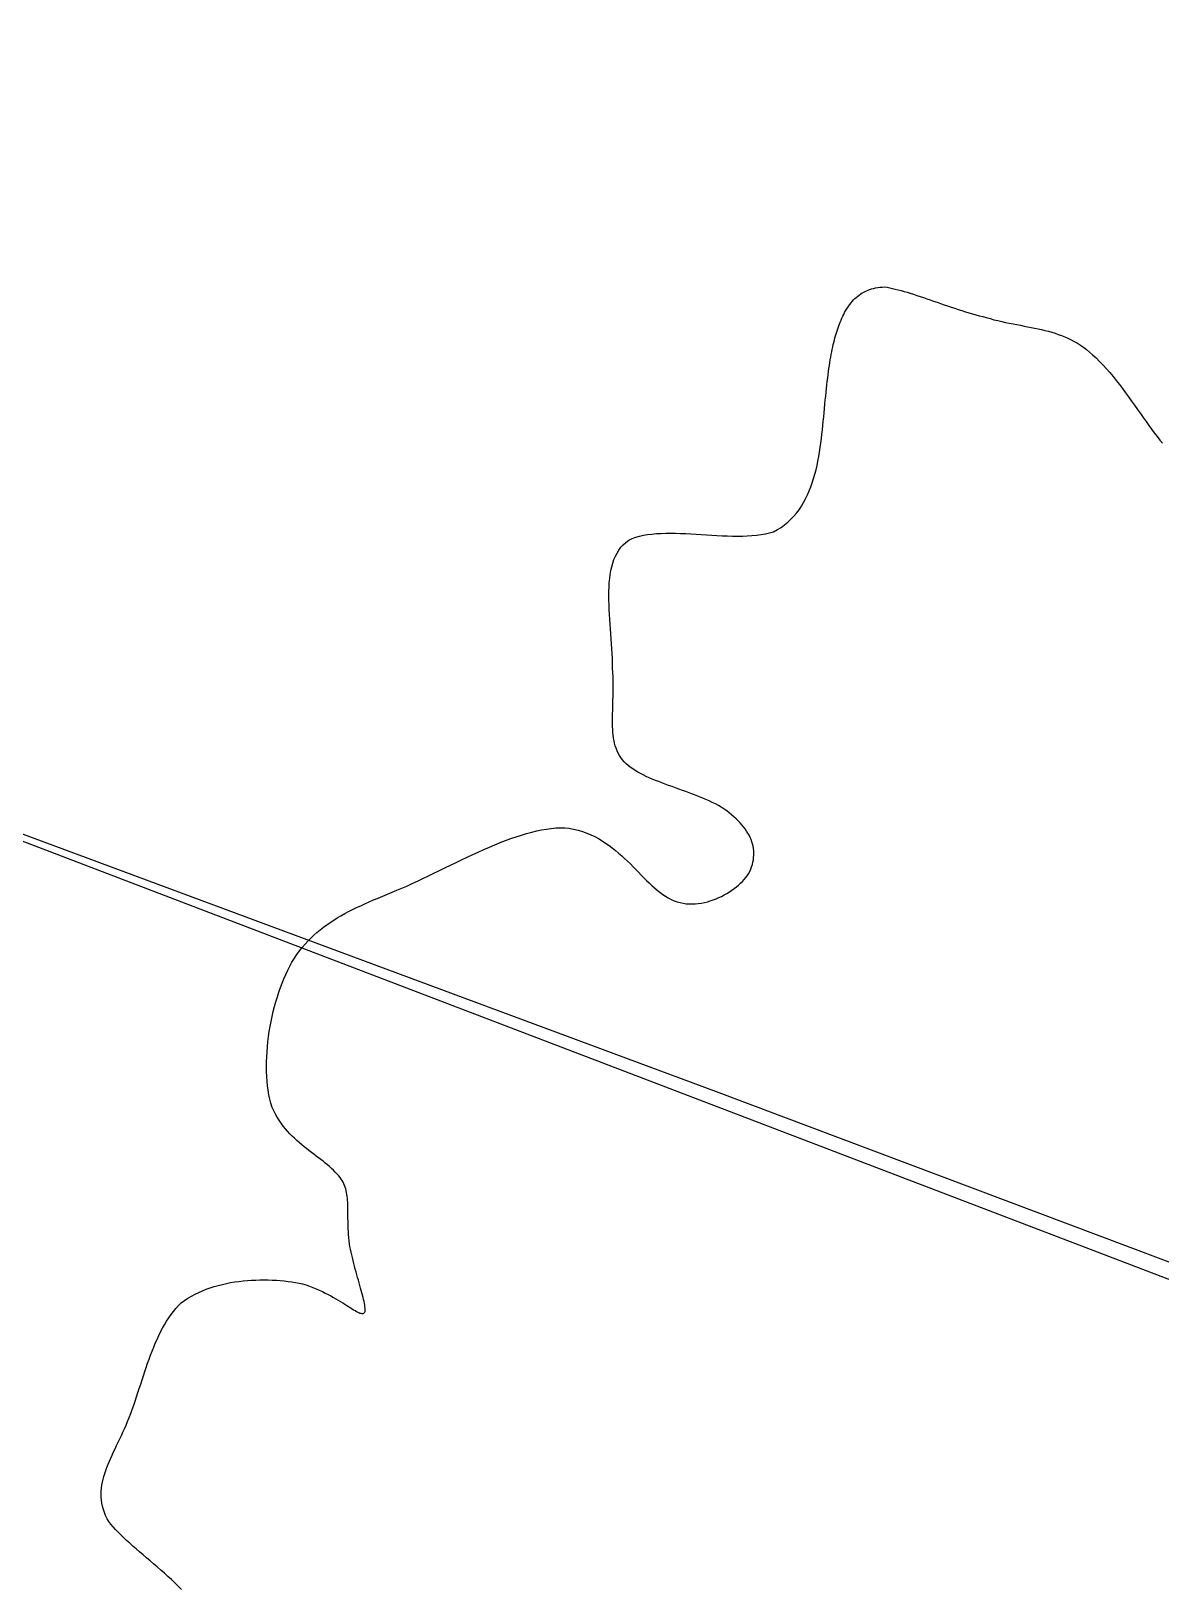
# Model space of a CAD drawing. Header units: metres. Extents: x 507606 to 508087, y 6966978 to 6967359.
# Drawn here: x 507939.292 to 507940.869, y 6967156.312 to 6967158.485 of the extents above; entities that cross this region are included whole.
import ezdxf

# ---------------------------------------------------------------- set-up
doc = ezdxf.new("R2010")
doc.units = ezdxf.units.M
doc.linetypes.add('ISO-DASHED2', pattern=[6, 4, -2])
for name, color, linetype in [('CON_EX. MIN', 253, 'ISO-DASHED2'), ('mga2020bdy', 252, 'Continuous'), ('mga2020VEG_TREE', 252, 'Continuous')]:
    doc.layers.add(name, color=color, linetype=linetype)

# ---------------------------------------------------------------- blocks, each defined once
blk = doc.blocks.new('BAC V TREE')
for p, q in [((-8.425, 13.9797), (-8.4105, 13.9888)), ((-8.4105, 13.9888), (-8.3955, 13.9972)), ((-8.3955, 13.9972), (-8.3799, 14.005)), ((-8.3799, 14.005), (-8.3637, 14.0121)), ((-8.3637, 14.0121), (-8.3468, 14.0186)), ((-8.3468, 14.0186), (-8.3293, 14.0243)), ((-8.3293, 14.0243), (-8.3111, 14.0293)), ((-8.3111, 14.0293), (-8.2922, 14.0336)), ((-8.2922, 14.0336), (-8.2725, 14.0372)), ((-8.2725, 14.0372), (-8.2522, 14.04)), ((-8.2522, 14.04), (-8.231, 14.042)), ((-8.231, 14.042), (-8.2091, 14.0432)), ((-8.2091, 14.0432), (-8.1867, 14.0395)), ((-8.1867, 14.0395), (-8.1634, 14.0351)), ((-8.1634, 14.0351), (-8.1393, 14.0299)), ((-8.1393, 14.0299), (-8.1144, 14.024)), ((-8.1144, 14.024), (-8.0888, 14.0174)), ((-8.0888, 14.0174), (-8.0625, 14.0103)), ((-8.0625, 14.0103), (-8.0355, 14.0026)), ((-8.0355, 14.0026), (-8.008, 13.9944)), ((-8.008, 13.9944), (-7.9798, 13.9857)), ((-7.9798, 13.9857), (-7.9511, 13.9766)), ((-8.5603, 13.8278), (-8.5512, 13.8431)), ((-8.5512, 13.8431), (-8.5418, 13.858)), ((-8.5418, 13.858), (-8.5321, 13.8725)), ((-8.5321, 13.8725), (-8.5219, 13.8865)), ((-8.5219, 13.8865), (-8.5114, 13.9)), ((-8.5114, 13.9), (-8.5005, 13.913)), ((-8.5005, 13.913), (-8.4891, 13.9255)), ((-8.4891, 13.9255), (-8.4773, 13.9375)), ((-8.4773, 13.9375), (-8.465, 13.9489)), ((-8.465, 13.9489), (-8.4522, 13.9598)), ((-8.4522, 13.9598), (-8.4388, 13.9701)), ((-8.4388, 13.9701), (-8.425, 13.9797)), ((-7.9511, 13.9766), (-7.922, 13.9671)), ((-7.922, 13.9671), (-7.8924, 13.9573)), ((-7.8924, 13.9573), (-7.8623, 13.9472)), ((-7.8623, 13.9472), (-7.832, 13.9369)), ((-7.832, 13.9369), (-7.8012, 13.9264)), ((-7.8012, 13.9264), (-7.7703, 13.9157)), ((-7.7703, 13.9157), (-7.739, 13.9049)), ((-7.739, 13.9049), (-7.7076, 13.8941)), ((-7.7076, 13.8941), (-7.676, 13.8832)), ((-7.676, 13.8832), (-7.6442, 13.8724)), ((-7.6442, 13.8724), (-7.6124, 13.8616)), ((-7.6124, 13.8616), (-7.5806, 13.851)), ((-7.5806, 13.851), (-7.5488, 13.8405)), ((-8.6225, 13.6926), (-8.6162, 13.7095)), ((-8.6162, 13.7095), (-8.6089, 13.7274)), ((-8.6089, 13.7274), (-8.6014, 13.745)), ((-8.6014, 13.745), (-8.5937, 13.7623)), ((-8.5937, 13.7623), (-8.5857, 13.7793)), ((-8.5857, 13.7793), (-8.5775, 13.7958)), ((-8.5775, 13.7958), (-8.5691, 13.812)), ((-8.5691, 13.812), (-8.5603, 13.8278)), ((-7.5488, 13.8405), (-7.517, 13.8303)), ((-7.517, 13.8303), (-7.4853, 13.8203)), ((-7.4853, 13.8203), (-7.4537, 13.8106)), ((-7.4537, 13.8106), (-7.4223, 13.8013)), ((-7.4223, 13.8013), (-7.391, 13.7923)), ((-7.391, 13.7923), (-7.3601, 13.7838)), ((-7.3601, 13.7838), (-7.3294, 13.7758)), ((-7.3294, 13.7758), (-7.2991, 13.7683)), ((-7.2991, 13.7683), (-7.2634, 13.7582)), ((-7.2634, 13.7582), (-7.2281, 13.7488)), ((-7.2281, 13.7488), (-7.1931, 13.7401)), ((-7.1931, 13.7401), (-7.1585, 13.7321)), ((-7.1585, 13.7321), (-7.1243, 13.7245)), ((-7.1243, 13.7245), (-7.0905, 13.7174)), ((-7.0905, 13.7174), (-7.057, 13.7107)), ((-7.057, 13.7107), (-7.0238, 13.7042)), ((-7.0238, 13.7042), (-6.991, 13.698)), ((-8.6667, 13.545), (-8.6617, 13.565)), ((-8.6617, 13.565), (-8.6566, 13.5844)), ((-8.6566, 13.5844), (-8.6513, 13.6034)), ((-8.6513, 13.6034), (-8.6459, 13.622)), ((-8.6459, 13.622), (-8.6403, 13.6402)), ((-8.6403, 13.6402), (-8.6345, 13.658)), ((-8.6345, 13.658), (-8.6286, 13.6754)), ((-8.6286, 13.6754), (-8.6225, 13.6926)), ((-6.991, 13.698), (-6.9585, 13.6918)), ((-6.9585, 13.6918), (-6.9263, 13.6856)), ((-6.9263, 13.6856), (-6.8944, 13.6794)), ((-6.8944, 13.6794), (-6.8629, 13.673)), ((-6.8629, 13.673), (-6.8317, 13.6663)), ((-6.8317, 13.6663), (-6.8008, 13.6594)), ((-6.8008, 13.6594), (-6.7701, 13.652)), ((-6.7701, 13.652), (-6.7398, 13.6442)), ((-6.7398, 13.6442), (-6.7098, 13.6357)), ((-6.7098, 13.6357), (-6.68, 13.6266)), ((-6.68, 13.6266), (-6.6506, 13.6167)), ((-6.6506, 13.6167), (-6.6214, 13.606)), ((-6.6214, 13.606), (-6.5924, 13.5944)), ((-6.5924, 13.5944), (-6.5638, 13.5818)), ((-6.5638, 13.5818), (-6.5354, 13.568)), ((-6.5354, 13.568), (-6.5072, 13.5531)), ((-8.6939, 13.4128), (-8.6896, 13.4365)), ((-8.6896, 13.4365), (-8.6852, 13.4595)), ((-8.6852, 13.4595), (-8.6808, 13.4818)), ((-8.6808, 13.4818), (-8.6762, 13.5034)), ((-8.6762, 13.5034), (-8.6715, 13.5245)), ((-8.6715, 13.5245), (-8.6667, 13.545)), ((-6.5072, 13.5531), (-6.4793, 13.537)), ((-6.4793, 13.537), (-6.4516, 13.5194)), ((-6.4516, 13.5194), (-6.4242, 13.5005)), ((-6.4242, 13.5005), (-6.3969, 13.48)), ((-6.3969, 13.48), (-6.3699, 13.4579)), ((-6.3699, 13.4579), (-6.3432, 13.4342)), ((-6.3432, 13.4342), (-6.3112, 13.4046)), ((-8.7139, 13.283), (-8.71, 13.3106)), ((-8.71, 13.3106), (-8.7061, 13.3374)), ((-8.7061, 13.3374), (-8.7021, 13.3633)), ((-8.7021, 13.3633), (-8.698, 13.3885)), ((-8.698, 13.3885), (-8.6939, 13.4128)), ((-6.3112, 13.4046), (-6.2798, 13.3736)), ((-6.2798, 13.3736), (-6.2489, 13.3414)), ((-6.2489, 13.3414), (-6.2185, 13.3081)), ((-6.2185, 13.3081), (-6.1886, 13.2738)), ((-8.7325, 13.1309), (-8.7288, 13.1633)), ((-8.7288, 13.1633), (-8.7252, 13.1947)), ((-8.7252, 13.1947), (-8.7215, 13.2251)), ((-8.7215, 13.2251), (-8.7177, 13.2545)), ((-8.7177, 13.2545), (-8.7139, 13.283)), ((-6.1886, 13.2738), (-6.1592, 13.2387)), ((-6.1592, 13.2387), (-6.1303, 13.2028)), ((-6.1303, 13.2028), (-6.1018, 13.1664)), ((-6.1018, 13.1664), (-6.0738, 13.1295)), ((-8.7469, 12.9904), (-8.7433, 13.0272)), ((-8.7433, 13.0272), (-8.7397, 13.0629)), ((-8.7397, 13.0629), (-8.7361, 13.0974)), ((-8.7361, 13.0974), (-8.7325, 13.1309)), ((-6.0738, 13.1295), (-6.0461, 13.0923)), ((-6.0461, 13.0923), (-6.0188, 13.0548)), ((-6.0188, 13.0548), (-5.992, 13.0174)), ((-5.992, 13.0174), (-5.9654, 12.9799)), ((-8.761, 12.8375), (-8.7575, 12.8757)), ((-8.7575, 12.8757), (-8.7541, 12.9132)), ((-8.7541, 12.9132), (-8.7505, 12.9524)), ((-8.7505, 12.9524), (-8.7469, 12.9904)), ((-5.9654, 12.9799), (-5.9392, 12.9427)), ((-5.9392, 12.9427), (-5.9134, 12.9058)), ((-5.9134, 12.9058), (-5.8878, 12.8694)), ((-5.8878, 12.8694), (-5.8625, 12.8336)), ((-8.7729, 12.72), (-8.7687, 12.7596)), ((-8.7687, 12.7596), (-8.7647, 12.7988)), ((-8.7647, 12.7988), (-8.761, 12.8375)), ((-5.8625, 12.8336), (-5.8375, 12.7985)), ((-5.8375, 12.7985), (-5.8127, 12.7642)), ((-5.8127, 12.7642), (-5.7882, 12.7309)), ((-5.7882, 12.7309), (-5.7638, 12.6988)), ((-8.7946, 12.5596), (-8.7884, 12.5998)), ((-8.7884, 12.5998), (-8.7827, 12.64)), ((-8.7827, 12.64), (-8.7776, 12.6801)), ((-8.7776, 12.6801), (-8.7729, 12.72)), ((-5.7638, 12.6988), (-5.7397, 12.6679)), ((-5.7397, 12.6679), (-5.7157, 12.6383)), ((-8.8173, 12.4395), (-8.809, 12.4793)), ((-8.809, 12.4793), (-8.8014, 12.5194)), ((-8.8014, 12.5194), (-8.7946, 12.5596)), ((-8.8597, 12.2843), (-8.8476, 12.3223)), ((-8.8476, 12.3223), (-8.8366, 12.3609)), ((-8.8366, 12.3609), (-8.8265, 12.4)), ((-8.8265, 12.4), (-8.8173, 12.4395)), ((-8.9196, 12.1398), (-8.9027, 12.1746)), ((-8.9027, 12.1746), (-8.8872, 12.2104)), ((-8.8872, 12.2104), (-8.8729, 12.2469)), ((-8.8729, 12.2469), (-8.8597, 12.2843)), ((-9.0011, 12.0118), (-8.9784, 12.042)), ((-8.9784, 12.042), (-8.9574, 12.0734)), ((-8.9574, 12.0734), (-8.9378, 12.1061)), ((-8.9378, 12.1061), (-8.9196, 12.1398)), ((-9.1396, 11.8834), (-9.1083, 11.9058)), ((-9.1083, 11.9058), (-9.0788, 11.9299)), ((-9.0788, 11.9299), (-9.0512, 11.9557)), ((-9.0512, 11.9557), (-9.0253, 11.983)), ((-9.0253, 11.983), (-9.0011, 12.0118)), ((-10.5571, 11.7273), (-10.5337, 11.7487)), ((-10.5337, 11.7487), (-10.5078, 11.7683)), ((-10.5078, 11.7683), (-10.4777, 11.7821)), ((-10.4777, 11.7821), (-10.4455, 11.7939)), ((-10.4455, 11.7939), (-10.4115, 11.8037)), ((-10.4115, 11.8037), (-10.3758, 11.8118)), ((-10.3758, 11.8118), (-10.3385, 11.8183)), ((-10.3385, 11.8183), (-10.2996, 11.8232)), ((-10.2996, 11.8232), (-10.2594, 11.8268)), ((-10.2594, 11.8268), (-10.218, 11.8291)), ((-10.218, 11.8291), (-10.1754, 11.8304)), ((-10.1754, 11.8304), (-10.1319, 11.8306)), ((-10.1319, 11.8306), (-10.0875, 11.83)), ((-10.0875, 11.83), (-10.0423, 11.8287)), ((-10.0423, 11.8287), (-9.9966, 11.8268)), ((-9.9966, 11.8268), (-9.9503, 11.8244)), ((-9.9503, 11.8244), (-9.9037, 11.8218)), ((-9.9037, 11.8218), (-9.8568, 11.8189)), ((-9.8568, 11.8189), (-9.8098, 11.816)), ((-9.8098, 11.816), (-9.7627, 11.8132)), ((-9.7627, 11.8132), (-9.7159, 11.8106)), ((-9.7159, 11.8106), (-9.6692, 11.8083)), ((-9.6692, 11.8083), (-9.623, 11.8066)), ((-9.623, 11.8066), (-9.5772, 11.8054)), ((-9.5772, 11.8054), (-9.532, 11.805)), ((-9.532, 11.805), (-9.4876, 11.8054)), ((-9.4876, 11.8054), (-9.4441, 11.8069)), ((-9.4441, 11.8069), (-9.4016, 11.8095)), ((-9.4016, 11.8095), (-9.3601, 11.8133)), ((-9.3601, 11.8133), (-9.32, 11.8186)), ((-9.32, 11.8186), (-9.2811, 11.8254)), ((-9.2811, 11.8254), (-9.2438, 11.8339)), ((-9.2438, 11.8339), (-9.2081, 11.8442)), ((-9.2081, 11.8442), (-9.1729, 11.8628)), ((-9.1729, 11.8628), (-9.1396, 11.8834)), ((-10.6409, 11.594), (-10.6282, 11.6238)), ((-10.6282, 11.6238), (-10.6135, 11.6522)), ((-10.6135, 11.6522), (-10.5969, 11.6789)), ((-10.5969, 11.6789), (-10.5781, 11.704)), ((-10.5781, 11.704), (-10.5571, 11.7273)), ((-10.6746, 11.4607), (-10.6685, 11.4959)), ((-10.6685, 11.4959), (-10.6609, 11.5299)), ((-10.6609, 11.5299), (-10.6517, 11.5626)), ((-10.6517, 11.5626), (-10.6409, 11.594)), ((-10.6863, 11.3091), (-10.685, 11.3484)), ((-10.685, 11.3484), (-10.6827, 11.3869)), ((-10.6827, 11.3869), (-10.6793, 11.4243)), ((-10.6793, 11.4243), (-10.6746, 11.4607)), ((-10.6866, 11.2689), (-10.6863, 11.3091)), ((-10.6861, 11.228), (-10.6866, 11.2689)), ((-10.6848, 11.1863), (-10.6861, 11.228)), ((-10.683, 11.1441), (-10.6848, 11.1863)), ((-10.6806, 11.1013), (-10.683, 11.1441)), ((-10.6779, 11.0581), (-10.6806, 11.1013)), ((-10.6748, 11.0145), (-10.6779, 11.0581)), ((-10.6716, 10.9706), (-10.6748, 11.0145)), ((-10.6684, 10.9264), (-10.6716, 10.9706)), ((-10.6651, 10.8822), (-10.6684, 10.9264)), ((-10.6621, 10.8378), (-10.6651, 10.8822)), ((-10.6593, 10.7935), (-10.6621, 10.8378)), ((-10.6568, 10.7492), (-10.6593, 10.7935)), ((-10.6549, 10.7051), (-10.6568, 10.7492)), ((-10.6535, 10.6612), (-10.6549, 10.7051)), ((-10.6529, 10.6177), (-10.6535, 10.6612)), ((-10.6507, 10.5792), (-10.6529, 10.6177)), ((-10.6492, 10.5416), (-10.6507, 10.5792)), ((-10.6483, 10.5047), (-10.6492, 10.5416)), ((-10.6479, 10.4687), (-10.6483, 10.5047)), ((-10.6497, 10.3321), (-10.6489, 10.3651)), ((-10.6489, 10.3651), (-10.6483, 10.3989)), ((-10.6483, 10.3989), (-10.6479, 10.4334)), ((-10.6479, 10.4334), (-10.6479, 10.4687)), ((-10.6531, 10.2074), (-10.6524, 10.2375)), ((-10.6524, 10.2375), (-10.6515, 10.2683)), ((-10.6515, 10.2683), (-10.6506, 10.2998)), ((-10.6506, 10.2998), (-10.6497, 10.3321)), ((-10.6538, 10.1494), (-10.6536, 10.178)), ((-10.6536, 10.1213), (-10.6538, 10.1494)), ((-10.6536, 10.178), (-10.6531, 10.2074)), ((-10.653, 10.094), (-10.6536, 10.1213)), ((-10.6518, 10.0674), (-10.653, 10.094)), ((-10.65, 10.0414), (-10.6518, 10.0674)), ((-10.6474, 10.016), (-10.65, 10.0414)), ((-10.6441, 9.9913), (-10.6474, 10.016)), ((-10.6399, 9.9672), (-10.6441, 9.9913)), ((-10.6348, 9.9437), (-10.6399, 9.9672)), ((-10.6287, 9.9208), (-10.6348, 9.9437)), ((-10.6214, 9.8986), (-10.6287, 9.9208)), ((-10.6129, 9.8769), (-10.6214, 9.8986)), ((-10.6032, 9.8558), (-10.6129, 9.8769)), ((-10.5921, 9.8353), (-10.6032, 9.8558)), ((-10.5796, 9.8154), (-10.5921, 9.8353)), ((-10.5656, 9.796), (-10.5796, 9.8154)), ((-10.55, 9.7771), (-10.5656, 9.796)), ((-10.5327, 9.7588), (-10.55, 9.7771)), ((-10.5141, 9.7431), (-10.5327, 9.7588)), ((-10.4942, 9.728), (-10.5141, 9.7431)), ((-10.473, 9.7134), (-10.4942, 9.728)), ((-10.4507, 9.6993), (-10.473, 9.7134)), ((-10.4273, 9.6857), (-10.4507, 9.6993)), ((-10.4029, 9.6724), (-10.4273, 9.6857)), ((-10.3776, 9.6595), (-10.4029, 9.6724)), ((-10.3514, 9.647), (-10.3776, 9.6595)), ((-10.3244, 9.6348), (-10.3514, 9.647)), ((-10.2966, 9.6228), (-10.3244, 9.6348)), ((-10.2683, 9.611), (-10.2966, 9.6228)), ((-10.2393, 9.5995), (-10.2683, 9.611)), ((-10.2099, 9.5881), (-10.2393, 9.5995)), ((-10.18, 9.5768), (-10.2099, 9.5881)), ((-10.1498, 9.5657), (-10.18, 9.5768)), ((-10.1193, 9.5546), (-10.1498, 9.5657)), ((-10.0886, 9.5435), (-10.1193, 9.5546)), ((-10.0578, 9.5323), (-10.0886, 9.5435)), ((-10.0268, 9.5212), (-10.0578, 9.5323)), ((-9.9959, 9.5099), (-10.0268, 9.5212)), ((-9.9651, 9.4986), (-9.9959, 9.5099)), ((-9.9344, 9.487), (-9.9651, 9.4986)), ((-9.904, 9.4753), (-9.9344, 9.487)), ((-9.8739, 9.4633), (-9.904, 9.4753)), ((-9.8441, 9.4511), (-9.8739, 9.4633)), ((-9.8148, 9.4386), (-9.8441, 9.4511)), ((-9.7859, 9.4258), (-9.8148, 9.4386)), ((-9.7577, 9.4125), (-9.7859, 9.4258)), ((-9.7302, 9.3989), (-9.7577, 9.4125)), ((-9.7033, 9.3849), (-9.7302, 9.3989)), ((-9.6773, 9.3703), (-9.7033, 9.3849)), ((-9.6524, 9.3535), (-9.6773, 9.3703)), ((-9.6286, 9.3364), (-9.6524, 9.3535)), ((-9.6058, 9.3192), (-9.6286, 9.3364)), ((-9.5841, 9.3018), (-9.6058, 9.3192)), ((-9.5634, 9.2841), (-9.5841, 9.3018)), ((-9.5439, 9.2663), (-9.5634, 9.2841)), ((-9.5254, 9.2483), (-9.5439, 9.2663)), ((-9.508, 9.2302), (-9.5254, 9.2483)), ((-9.4918, 9.2118), (-9.508, 9.2302)), ((-11.5657, 9.0882), (-11.5182, 9.1048)), ((-11.5182, 9.1048), (-11.4713, 9.1201)), ((-11.4713, 9.1201), (-11.425, 9.134)), ((-11.425, 9.134), (-11.3794, 9.1465)), ((-11.3794, 9.1465), (-11.3345, 9.1573)), ((-11.3345, 9.1573), (-11.2904, 9.1665)), ((-11.2904, 9.1665), (-11.2471, 9.1739)), ((-11.2471, 9.1739), (-11.2048, 9.1794)), ((-11.2048, 9.1794), (-11.1634, 9.183)), ((-11.1634, 9.183), (-11.123, 9.1844)), ((-11.123, 9.1844), (-11.0837, 9.1837)), ((-11.0837, 9.1837), (-11.0455, 9.1807)), ((-11.0455, 9.1807), (-11.0032, 9.1726)), ((-11.0032, 9.1726), (-10.9625, 9.1625)), ((-10.9625, 9.1625), (-10.9232, 9.1507)), ((-10.9232, 9.1507), (-10.8855, 9.1371)), ((-10.8855, 9.1371), (-10.8491, 9.122)), ((-10.8491, 9.122), (-10.814, 9.1055)), ((-10.814, 9.1055), (-10.7801, 9.0876)), ((-9.4766, 9.1933), (-9.4918, 9.2118)), ((-9.4626, 9.1746), (-9.4766, 9.1933)), ((-9.4497, 9.1558), (-9.4626, 9.1746)), ((-9.438, 9.1367), (-9.4497, 9.1558)), ((-9.4274, 9.1176), (-9.438, 9.1367)), ((-9.418, 9.0982), (-9.4274, 9.1176)), ((-9.4097, 9.0788), (-9.418, 9.0982)), ((-11.9093, 8.9445), (-11.8594, 8.9673)), ((-11.8594, 8.9673), (-11.8097, 8.9895)), ((-11.8097, 8.9895), (-11.7602, 9.011)), ((-11.7602, 9.011), (-11.711, 9.0317)), ((-11.711, 9.0317), (-11.6622, 9.0516)), ((-11.6622, 9.0516), (-11.6137, 9.0704)), ((-11.6137, 9.0704), (-11.5657, 9.0882)), ((-10.7801, 9.0876), (-10.7475, 9.0684)), ((-10.7475, 9.0684), (-10.7159, 9.0482)), ((-10.7159, 9.0482), (-10.6853, 9.0269)), ((-10.6853, 9.0269), (-10.6557, 9.0048)), ((-10.6557, 9.0048), (-10.6269, 8.9819)), ((-10.6269, 8.9819), (-10.599, 8.9583)), ((-10.599, 8.9583), (-10.5718, 8.9342)), ((-9.4026, 9.0591), (-9.4097, 9.0788)), ((-9.3967, 9.0394), (-9.4026, 9.0591)), ((-9.392, 9.0194), (-9.3967, 9.0394)), ((-9.3885, 8.9994), (-9.392, 9.0194)), ((-9.3862, 8.9792), (-9.3885, 8.9994)), ((-9.3852, 8.9589), (-9.3862, 8.9792)), ((-9.3853, 8.9384), (-9.3852, 8.9589)), ((-12.209, 8.8011), (-12.1593, 8.8253)), ((-12.1593, 8.8253), (-12.1094, 8.8495)), ((-12.1094, 8.8495), (-12.0594, 8.8737)), ((-12.0594, 8.8737), (-12.0093, 8.8976)), ((-12.0093, 8.8976), (-11.9593, 8.9213)), ((-11.9593, 8.9213), (-11.9093, 8.9445)), ((-10.5718, 8.9342), (-10.5452, 8.9097)), ((-10.5452, 8.9097), (-10.5193, 8.8849)), ((-10.5193, 8.8849), (-10.4939, 8.8599)), ((-10.4939, 8.8599), (-10.4689, 8.8348)), ((-10.4689, 8.8348), (-10.4443, 8.8098)), ((-10.4443, 8.8098), (-10.42, 8.7849)), ((-9.4214, 8.792), (-9.4124, 8.8132)), ((-9.4124, 8.8132), (-9.4048, 8.8344)), ((-9.4048, 8.8344), (-9.3983, 8.8554)), ((-9.3983, 8.8554), (-9.3932, 8.8763)), ((-9.3932, 8.8763), (-9.3893, 8.8971)), ((-9.3893, 8.8971), (-9.3867, 8.9178)), ((-9.3867, 8.9178), (-9.3853, 8.9384)), ((-12.5008, 8.6619), (-12.4533, 8.6839)), ((-12.4533, 8.6839), (-12.4052, 8.7065)), ((-12.4052, 8.7065), (-12.3567, 8.7296)), ((-12.3567, 8.7296), (-12.3078, 8.7532)), ((-12.3078, 8.7532), (-12.2585, 8.7771)), ((-12.2585, 8.7771), (-12.209, 8.8011)), ((-10.42, 8.7849), (-10.396, 8.7603)), ((-10.396, 8.7603), (-10.3721, 8.736)), ((-10.3721, 8.736), (-10.3483, 8.7123)), ((-10.3483, 8.7123), (-10.3245, 8.6892)), ((-10.3245, 8.6892), (-10.3007, 8.6668)), ((-9.5416, 8.6546), (-9.5225, 8.6706)), ((-9.5225, 8.6706), (-9.5045, 8.6869)), ((-9.5045, 8.6869), (-9.4875, 8.7035)), ((-9.4875, 8.7035), (-9.4717, 8.7202)), ((-9.4717, 8.7202), (-9.4571, 8.737)), ((-9.4571, 8.737), (-9.4437, 8.7538)), ((-9.4437, 8.7538), (-9.4317, 8.7706)), ((-9.4317, 8.7706), (-9.4214, 8.792)), ((-12.8386, 8.5193), (-12.7992, 8.5365)), ((-12.7992, 8.5365), (-12.759, 8.5536)), ((-12.759, 8.5536), (-12.718, 8.571)), ((-12.718, 8.571), (-12.6762, 8.5885)), ((-12.6762, 8.5885), (-12.6336, 8.6062)), ((-12.6336, 8.6062), (-12.5901, 8.6243)), ((-12.5901, 8.6243), (-12.5459, 8.6429)), ((-12.5459, 8.6429), (-12.5008, 8.6619)), ((-10.3007, 8.6668), (-10.2768, 8.6453)), ((-10.2768, 8.6453), (-10.2526, 8.6247)), ((-10.2526, 8.6247), (-10.2282, 8.6052)), ((-10.2282, 8.6052), (-10.2035, 8.5869)), ((-10.2035, 8.5869), (-10.1784, 8.5699)), ((-10.1784, 8.5699), (-10.1528, 8.5543)), ((-10.1528, 8.5543), (-10.1269, 8.5408)), ((-10.1269, 8.5408), (-10.1007, 8.5294)), ((-9.7759, 8.5277), (-9.7498, 8.5365)), ((-9.7498, 8.5365), (-9.7242, 8.5465)), ((-9.7242, 8.5465), (-9.699, 8.5573)), ((-9.699, 8.5573), (-9.6744, 8.5691)), ((-9.6744, 8.5691), (-9.6504, 8.5818)), ((-9.6504, 8.5818), (-9.6271, 8.5951)), ((-9.6271, 8.5951), (-9.6045, 8.6092)), ((-9.6045, 8.6092), (-9.5827, 8.6238)), ((-9.5827, 8.6238), (-9.5617, 8.639)), ((-9.5617, 8.639), (-9.5416, 8.6546)), ((-13.1255, 8.3757), (-13.0924, 8.395)), ((-13.0924, 8.395), (-13.0585, 8.4137)), ((-13.0585, 8.4137), (-13.0238, 8.432)), ((-13.0238, 8.432), (-12.9883, 8.4499)), ((-12.9883, 8.4499), (-12.9521, 8.4675)), ((-12.9521, 8.4675), (-12.915, 8.4849)), ((-12.915, 8.4849), (-12.8772, 8.5022)), ((-12.8772, 8.5022), (-12.8386, 8.5193)), ((-10.1007, 8.5294), (-10.0741, 8.52)), ((-10.0741, 8.52), (-10.0473, 8.5126)), ((-10.0473, 8.5126), (-10.0202, 8.5069)), ((-10.0202, 8.5069), (-9.9929, 8.5031)), ((-9.9929, 8.5031), (-9.9655, 8.501)), ((-9.9655, 8.501), (-9.9381, 8.5005)), ((-9.9381, 8.5005), (-9.9107, 8.5015)), ((-9.9107, 8.5015), (-9.8834, 8.5041)), ((-9.8834, 8.5041), (-9.8562, 8.508)), ((-9.8562, 8.508), (-9.8291, 8.5133)), ((-9.8291, 8.5133), (-9.8024, 8.5199)), ((-9.8024, 8.5199), (-9.7759, 8.5277)), ((-13.3084, 8.2455), (-13.2798, 8.2693)), ((-13.2798, 8.2693), (-13.2505, 8.2922)), ((-13.2505, 8.2922), (-13.2204, 8.3142)), ((-13.2204, 8.3142), (-13.1895, 8.3354)), ((-13.1895, 8.3354), (-13.1579, 8.3559)), ((-13.1579, 8.3559), (-13.1255, 8.3757)), ((-13.4404, 8.1099), (-13.4155, 8.1395)), ((-13.4155, 8.1395), (-13.3898, 8.1677)), ((-13.3898, 8.1677), (-13.3634, 8.1948)), ((-13.3634, 8.1948), (-13.3363, 8.2207)), ((-13.3363, 8.2207), (-13.3084, 8.2455)), ((-13.5517, 7.9422), (-13.5328, 7.9773)), ((-13.5328, 7.9773), (-13.5108, 8.0128)), ((-13.5108, 8.0128), (-13.488, 8.0466)), ((-13.488, 8.0466), (-13.4646, 8.079)), ((-13.4646, 8.079), (-13.4404, 8.1099)), ((-13.6043, 7.8294), (-13.5875, 7.8682)), ((-13.5875, 7.8682), (-13.5699, 7.9058)), ((-13.5699, 7.9058), (-13.5517, 7.9422)), ((-13.6641, 7.6651), (-13.6503, 7.7074)), ((-13.6503, 7.7074), (-13.6357, 7.749)), ((-13.6357, 7.749), (-13.6204, 7.7897)), ((-13.6204, 7.7897), (-13.6043, 7.8294)), ((-13.7004, 7.5344), (-13.6892, 7.5785)), ((-13.6892, 7.5785), (-13.6771, 7.6221)), ((-13.6771, 7.6221), (-13.6641, 7.6651)), ((-13.7289, 7.3998), (-13.7203, 7.4449)), ((-13.7203, 7.4449), (-13.7108, 7.4898)), ((-13.7108, 7.4898), (-13.7004, 7.5344)), ((-13.7487, 7.2635), (-13.7431, 7.309)), ((-13.7431, 7.309), (-13.7365, 7.3544)), ((-13.7365, 7.3544), (-13.7289, 7.3998)), ((-13.7595, 7.128), (-13.7569, 7.173)), ((-13.7569, 7.173), (-13.7534, 7.2182)), ((-13.7534, 7.2182), (-13.7487, 7.2635)), ((-13.7613, 7.0391), (-13.7609, 7.0833)), ((-13.7605, 6.9954), (-13.7613, 7.0391)), ((-13.7609, 7.0833), (-13.7595, 7.128)), ((-13.7586, 6.9522), (-13.7605, 6.9954)), ((-13.7555, 6.9097), (-13.7586, 6.9522)), ((-13.7512, 6.868), (-13.7555, 6.9097)), ((-13.7457, 6.8271), (-13.7512, 6.868)), ((-13.739, 6.7871), (-13.7457, 6.8271)), ((-13.731, 6.7481), (-13.739, 6.7871)), ((-13.7218, 6.7102), (-13.731, 6.7481)), ((-13.7112, 6.6735), (-13.7218, 6.7102)), ((-13.6965, 6.6425), (-13.7112, 6.6735)), ((-13.6809, 6.6129), (-13.6965, 6.6425)), ((-13.6644, 6.5845), (-13.6809, 6.6129)), ((-13.6472, 6.5573), (-13.6644, 6.5845)), ((-13.6292, 6.5313), (-13.6472, 6.5573)), ((-13.6106, 6.5063), (-13.6292, 6.5313)), ((-13.5914, 6.4824), (-13.6106, 6.5063)), ((-13.5716, 6.4594), (-13.5914, 6.4824)), ((-13.5514, 6.4374), (-13.5716, 6.4594)), ((-13.5307, 6.4161), (-13.5514, 6.4374)), ((-13.5097, 6.3957), (-13.5307, 6.4161)), ((-13.4884, 6.376), (-13.5097, 6.3957)), ((-13.4669, 6.3569), (-13.4884, 6.376)), ((-13.4453, 6.3385), (-13.4669, 6.3569)), ((-13.4235, 6.3205), (-13.4453, 6.3385)), ((-13.4017, 6.3031), (-13.4235, 6.3205)), ((-13.3799, 6.2861), (-13.4017, 6.3031)), ((-13.3582, 6.2694), (-13.3799, 6.2861)), ((-13.3367, 6.253), (-13.3582, 6.2694)), ((-13.3154, 6.2369), (-13.3367, 6.253)), ((-13.2943, 6.2209), (-13.3154, 6.2369)), ((-13.2736, 6.205), (-13.2943, 6.2209)), ((-13.2533, 6.1892), (-13.2736, 6.205)), ((-13.2334, 6.1734), (-13.2533, 6.1892)), ((-13.2141, 6.1576), (-13.2334, 6.1734)), ((-13.1954, 6.1416), (-13.2141, 6.1576)), ((-13.1773, 6.1254), (-13.1954, 6.1416)), ((-13.1599, 6.1089), (-13.1773, 6.1254)), ((-13.1433, 6.0922), (-13.1599, 6.1089)), ((-13.1275, 6.0751), (-13.1433, 6.0922)), ((-13.1126, 6.0575), (-13.1275, 6.0751)), ((-13.1012, 6.0439), (-13.1126, 6.0575)), ((-13.0909, 6.0301), (-13.1012, 6.0439)), ((-13.0816, 6.0161), (-13.0909, 6.0301)), ((-13.0734, 6.0018), (-13.0816, 6.0161)), ((-13.0661, 5.9871), (-13.0734, 6.0018)), ((-13.0596, 5.9722), (-13.0661, 5.9871)), ((-13.0541, 5.9569), (-13.0596, 5.9722)), ((-13.0492, 5.9413), (-13.0541, 5.9569)), ((-13.0451, 5.9253), (-13.0492, 5.9413)), ((-13.0417, 5.909), (-13.0451, 5.9253)), ((-13.0388, 5.8923), (-13.0417, 5.909)), ((-13.0365, 5.8751), (-13.0388, 5.8923)), ((-13.0347, 5.8575), (-13.0365, 5.8751)), ((-13.0332, 5.8395), (-13.0347, 5.8575)), ((-13.0322, 5.821), (-13.0332, 5.8395)), ((-13.0314, 5.802), (-13.0322, 5.821)), ((-13.0309, 5.7825), (-13.0314, 5.802)), ((-13.0305, 5.7625), (-13.0309, 5.7825)), ((-13.0303, 5.742), (-13.0305, 5.7625)), ((-13.0301, 5.7209), (-13.0303, 5.742)), ((-13.03, 5.6992), (-13.0301, 5.7209)), ((-13.0298, 5.677), (-13.03, 5.6992)), ((-13.0294, 5.6542), (-13.0298, 5.677)), ((-13.029, 5.6307), (-13.0294, 5.6542)), ((-13.0282, 5.6066), (-13.029, 5.6307)), ((-13.0272, 5.5818), (-13.0282, 5.6066)), ((-13.0259, 5.5564), (-13.0272, 5.5818)), ((-13.0241, 5.5303), (-13.0259, 5.5564)), ((-13.0219, 5.5035), (-13.0241, 5.5303)), ((-13.0191, 5.476), (-13.0219, 5.5035)), ((-13.0158, 5.4477), (-13.0191, 5.476)), ((-13.0116, 5.4237), (-13.0158, 5.4477)), ((-13.0069, 5.3992), (-13.0116, 5.4237)), ((-13.0018, 5.3744), (-13.0069, 5.3992)), ((-12.9962, 5.3492), (-13.0018, 5.3744)), ((-12.9903, 5.3238), (-12.9962, 5.3492)), ((-12.984, 5.2982), (-12.9903, 5.3238)), ((-12.9776, 5.2726), (-12.984, 5.2982)), ((-12.9709, 5.2469), (-12.9776, 5.2726)), ((-12.964, 5.2213), (-12.9709, 5.2469)), ((-12.9571, 5.1959), (-12.964, 5.2213)), ((-12.9501, 5.1707), (-12.9571, 5.1959)), ((-14.3364, 5.0269), (-14.3018, 5.0406)), ((-14.3018, 5.0406), (-14.2667, 5.0532)), ((-14.2667, 5.0532), (-14.2309, 5.0646)), ((-14.2309, 5.0646), (-14.1947, 5.075)), ((-14.1947, 5.075), (-14.158, 5.0842)), ((-14.158, 5.0842), (-14.121, 5.0924)), ((-14.121, 5.0924), (-14.0837, 5.0996)), ((-14.0837, 5.0996), (-14.0462, 5.1058)), ((-14.0462, 5.1058), (-14.0085, 5.1111)), ((-14.0085, 5.1111), (-13.9707, 5.1154)), ((-13.9707, 5.1154), (-13.9329, 5.1188)), ((-13.9329, 5.1188), (-13.8951, 5.1213)), ((-13.8951, 5.1213), (-13.8574, 5.1231)), ((-13.8574, 5.1231), (-13.8199, 5.124)), ((-13.8199, 5.124), (-13.7827, 5.1241)), ((-13.7827, 5.1241), (-13.7457, 5.1235)), ((-13.7457, 5.1235), (-13.7091, 5.1222)), ((-13.7091, 5.1222), (-13.673, 5.1202)), ((-13.673, 5.1202), (-13.6373, 5.1175)), ((-13.6373, 5.1175), (-13.6023, 5.1142)), ((-13.6023, 5.1142), (-13.5678, 5.1103)), ((-13.5678, 5.1103), (-13.5341, 5.1059)), ((-13.5341, 5.1059), (-13.5011, 5.1009)), ((-13.5011, 5.1009), (-13.469, 5.0954)), ((-13.469, 5.0954), (-13.4377, 5.0895)), ((-13.4377, 5.0895), (-13.4056, 5.0787)), ((-13.4056, 5.0787), (-13.3745, 5.0674)), ((-13.3745, 5.0674), (-13.3444, 5.0556)), ((-13.3444, 5.0556), (-13.3153, 5.0435)), ((-13.3153, 5.0435), (-13.2871, 5.031)), ((-12.9432, 5.1458), (-12.9501, 5.1707)), ((-12.9363, 5.1212), (-12.9432, 5.1458)), ((-12.9295, 5.0971), (-12.9363, 5.1212)), ((-12.9228, 5.0735), (-12.9295, 5.0971)), ((-12.9164, 5.0505), (-12.9228, 5.0735)), ((-12.9103, 5.0283), (-12.9164, 5.0505)), ((-14.5516, 4.8932), (-14.5269, 4.9182)), ((-14.5269, 4.9182), (-14.4975, 4.9396)), ((-14.4975, 4.9396), (-14.4671, 4.9596)), ((-14.4671, 4.9596), (-14.4357, 4.9783)), ((-14.4357, 4.9783), (-14.4034, 4.9958)), ((-14.4034, 4.9958), (-14.3703, 5.0119)), ((-14.3703, 5.0119), (-14.3364, 5.0269)), ((-13.2871, 5.031), (-13.26, 5.0184)), ((-13.26, 5.0184), (-13.2338, 5.0055)), ((-13.2338, 5.0055), (-13.2085, 4.9926)), ((-13.2085, 4.9926), (-13.1843, 4.9797)), ((-13.1843, 4.9797), (-13.161, 4.9668)), ((-13.161, 4.9668), (-13.1386, 4.954)), ((-13.1386, 4.954), (-13.1172, 4.9414)), ((-13.1172, 4.9414), (-13.0967, 4.929)), ((-13.0967, 4.929), (-13.0771, 4.917)), ((-13.0771, 4.917), (-13.0585, 4.9054)), ((-13.0585, 4.9054), (-13.0408, 4.8942)), ((-13.0408, 4.8942), (-13.024, 4.8836)), ((-12.9045, 5.0067), (-12.9103, 5.0283)), ((-12.899, 4.986), (-12.9045, 5.0067)), ((-12.894, 4.9662), (-12.899, 4.986)), ((-12.8895, 4.9474), (-12.894, 4.9662)), ((-12.8855, 4.9297), (-12.8895, 4.9474)), ((-12.8821, 4.913), (-12.8855, 4.9297)), ((-12.8793, 4.8977), (-12.8821, 4.913)), ((-12.8772, 4.8835), (-12.8793, 4.8977)), ((-14.659, 4.7525), (-14.6394, 4.7826)), ((-14.6394, 4.7826), (-14.619, 4.8118)), ((-14.619, 4.8118), (-14.5975, 4.84)), ((-14.5975, 4.84), (-14.5751, 4.8672)), ((-14.5751, 4.8672), (-14.5516, 4.8932)), ((-13.024, 4.8836), (-13.0081, 4.8736)), ((-13.0081, 4.8736), (-12.9932, 4.8643)), ((-12.9932, 4.8643), (-12.9791, 4.8557)), ((-12.9791, 4.8557), (-12.9659, 4.8479)), ((-12.9659, 4.8479), (-12.9536, 4.841)), ((-12.9536, 4.841), (-12.9422, 4.8351)), ((-12.9422, 4.8351), (-12.9317, 4.8302)), ((-12.9317, 4.8302), (-12.922, 4.8263)), ((-12.922, 4.8263), (-12.9132, 4.8237)), ((-12.9132, 4.8237), (-12.9053, 4.8223)), ((-12.9053, 4.8223), (-12.8982, 4.8221)), ((-12.8982, 4.8221), (-12.8919, 4.8234)), ((-12.8919, 4.8234), (-12.8866, 4.8261)), ((-12.8866, 4.8261), (-12.882, 4.8303)), ((-12.882, 4.8303), (-12.8789, 4.8351)), ((-12.8789, 4.8351), (-12.8767, 4.8416)), ((-12.8758, 4.8708), (-12.8772, 4.8835)), ((-12.8767, 4.8416), (-12.8755, 4.8497)), ((-12.8753, 4.8595), (-12.8758, 4.8708)), ((-12.8755, 4.8497), (-12.8753, 4.8595)), ((-14.7448, 4.5899), (-14.7291, 4.6238)), ((-14.7291, 4.6238), (-14.7126, 4.6571)), ((-14.7126, 4.6571), (-14.6955, 4.6897)), ((-14.6955, 4.6897), (-14.6777, 4.7215)), ((-14.6777, 4.7215), (-14.659, 4.7525)), ((-14.8026, 4.4484), (-14.7889, 4.4845)), ((-14.7889, 4.4845), (-14.7747, 4.5201)), ((-14.7747, 4.5201), (-14.76, 4.5553)), ((-14.76, 4.5553), (-14.7448, 4.5899)), ((-14.8544, 4.3004), (-14.8418, 4.3378)), ((-14.8418, 4.3378), (-14.829, 4.375)), ((-14.829, 4.375), (-14.816, 4.4119)), ((-14.816, 4.4119), (-14.8026, 4.4484)), ((-14.8913, 4.1872), (-14.8791, 4.225)), ((-14.8791, 4.225), (-14.8668, 4.2628)), ((-14.8668, 4.2628), (-14.8544, 4.3004)), ((-14.941, 4.0358), (-14.9284, 4.0736)), ((-14.9284, 4.0736), (-14.9159, 4.1114)), ((-14.9159, 4.1114), (-14.9036, 4.1493)), ((-14.9036, 4.1493), (-14.8913, 4.1872)), ((-14.9941, 3.8872), (-14.9803, 3.9239)), ((-14.9803, 3.9239), (-14.9669, 3.961)), ((-14.9669, 3.961), (-14.9538, 3.9983)), ((-14.9538, 3.9983), (-14.941, 4.0358)), ((-15.0503, 3.756), (-15.0361, 3.7871)), ((-15.0361, 3.7871), (-15.0221, 3.8187)), ((-15.0221, 3.8187), (-15.0084, 3.8509)), ((-15.0084, 3.8509), (-14.9941, 3.8872)), ((-15.121, 3.6074), (-15.1072, 3.6363)), ((-15.1072, 3.6363), (-15.0931, 3.6656)), ((-15.0931, 3.6656), (-15.0789, 3.6953)), ((-15.0789, 3.6953), (-15.0646, 3.7254)), ((-15.0646, 3.7254), (-15.0503, 3.756)), ((-15.1725, 3.4951), (-15.1604, 3.5227)), ((-15.1604, 3.5227), (-15.1477, 3.5507)), ((-15.1477, 3.5507), (-15.1346, 3.5789)), ((-15.1346, 3.5789), (-15.121, 3.6074)), ((-15.2293, 3.3328), (-15.2222, 3.3595)), ((-15.2222, 3.3595), (-15.214, 3.3863)), ((-15.214, 3.3863), (-15.2048, 3.4133)), ((-15.2048, 3.4133), (-15.1948, 3.4404)), ((-15.1948, 3.4404), (-15.184, 3.4676)), ((-15.184, 3.4676), (-15.1725, 3.4951)), ((-15.2469, 3.1991), (-15.2461, 3.2259)), ((-15.2461, 3.2259), (-15.2438, 3.2527)), ((-15.2438, 3.2527), (-15.2402, 3.2794)), ((-15.2402, 3.2794), (-15.2354, 3.3061)), ((-15.2354, 3.3061), (-15.2293, 3.3328)), ((-15.2462, 3.1722), (-15.2469, 3.1991)), ((-15.2439, 3.1452), (-15.2462, 3.1722)), ((-15.24, 3.118), (-15.2439, 3.1452)), ((-15.2343, 3.0906), (-15.24, 3.118)), ((-15.2267, 3.0629), (-15.2343, 3.0906)), ((-15.2173, 3.0351), (-15.2267, 3.0629)), ((-15.2059, 3.0069), (-15.2173, 3.0351)), ((-15.1924, 2.9784), (-15.2059, 3.0069)), ((-15.1762, 2.955), (-15.1924, 2.9784)), ((-15.1581, 2.9313), (-15.1762, 2.955)), ((-15.1384, 2.9074), (-15.1581, 2.9313)), ((-15.117, 2.8832), (-15.1384, 2.9074)), ((-15.0941, 2.8588), (-15.117, 2.8832)), ((-15.0698, 2.8342), (-15.0941, 2.8588)), ((-15.0443, 2.8093), (-15.0698, 2.8342)), ((-15.0175, 2.7842), (-15.0443, 2.8093)), ((-14.9898, 2.7588), (-15.0175, 2.7842)), ((-14.9611, 2.7332), (-14.9898, 2.7588)), ((-14.9315, 2.7072), (-14.9611, 2.7332)), ((-14.9013, 2.681), (-14.9315, 2.7072)), ((-14.8704, 2.6545), (-14.9013, 2.681)), ((-14.8391, 2.6278), (-14.8704, 2.6545)), ((-14.8074, 2.6007), (-14.8391, 2.6278)), ((-14.7754, 2.5733), (-14.8074, 2.6007)), ((-14.7433, 2.5456), (-14.7754, 2.5733)), ((-14.7111, 2.5176), (-14.7433, 2.5456)), ((-14.679, 2.4892), (-14.7111, 2.5176)), ((-14.6471, 2.4606), (-14.679, 2.4892)), ((-14.6155, 2.4316), (-14.6471, 2.4606)), ((-14.5844, 2.4022), (-14.6155, 2.4316)), ((-14.5537, 2.3726), (-14.5844, 2.4022)), ((-14.5237, 2.3425), (-14.5537, 2.3726))]:
    blk.add_line(p, q)
blk = doc.blocks.new('XE_SURVEY')
at = {"layer": 'mga2020bdy'}
blk.add_polyline3d([(507890.6991, 6967200.5784, 5.3095), (507916.0451, 6967160.3304, 5.2208), (507918.9586, 6967158.3503, 5.1842), (507921.6109, 6967157.3619, 5.2196), (507925.1715, 6967156.7219, 5.1425), (507927.9919, 6967156.8294, 5.0971), (507929.8659, 6967159.0704, 5.1017), (507930.6037, 6967161.6034, 5.1104), (507934.4704, 6967159.1919, 4.8395), (507942.553, 6967156.1035, 4.7977), (507943.9279, 6967155.6575, 4.7285), (507945.2571, 6967152.3745, 4.7915), (507945.0707, 6967151.7613, 4.7587), (507943.5281, 6967146.2682, 4.7011), (507941.1505, 6967141.0839, 4.7356), (507939.9757, 6967135.209, 4.7062), (507936.9555, 6967129.1817, 4.8988), (507935.311, 6967122.2392, 4.6675)], dxfattribs=at)
at = {"layer": 'mga2020VEG_TREE', "xscale": 0.1554417355589352, "yscale": 0.1554417355589352, "zscale": 0.1554417355589352, "rotation": 0.001583333339407246}
blk.add_blockref('BAC V TREE', (507941.76, 6967155.9451, 4.6985), dxfattribs=at)
blk = doc.blocks.new('XE_CONTOURS EXIST_1')
at = {"layer": 'CON_EX. MIN', "color": 253, "linetype": 'ISO-DASHED2', "lineweight": -3, "elevation": 4.8, "flags": 128}
blk.add_lwpolyline([(507942.385, 6967156.2176), (507942.3936, 6967156.2126), (507942.4348, 6967156.1884), (507942.4605, 6967156.1717), (507942.3069, 6967156.2268), (507942.1068, 6967156.3001), (507941.8413, 6967156.4015), (507941.1787, 6967156.6538), (507940.2491, 6967157.0043), (507939.1823, 6967157.4002), (507938.1085, 6967157.7891), (507937.1577, 6967158.118), (507936.5729, 6967158.3026), (507936.2805, 6967158.3776), (507936.1709, 6967158.3911), (507936.1448, 6967158.3856), (507936.12, 6967158.3618), (507936.0753, 6967158.27), (507936.0192, 6967158.0406), (507935.9618, 6967157.6174), (507935.9108, 6967157.0154), (507935.8739, 6967156.4821), (507935.8414, 6967156.1779), (507935.758, 6967155.9191), (507935.6234, 6967155.5542), (507935.4855, 6967155.1899), (507935.3925, 6967154.9331), (507935.2908, 6967154.5937), (507935.068, 6967153.8377), (507934.7655, 6967152.8073), (507934.4249, 6967151.6444), (507934.0874, 6967150.4913), (507933.7945, 6967149.49), (507933.5877, 6967148.7825), (507933.5084, 6967148.5111), (507933.4839, 6967148.4256), (507933.4589, 6967148.3403), (507933.4105, 6967148.2148), (507933.3209, 6967147.9844), (507933.2575, 6967147.8199), (507933.2091, 6967147.6847), (507933.1454, 6967147.5055), (507933.1051, 6967147.3985), (507933.0301, 6967147.2868), (507932.9672, 6967147.1781), (507933.0387, 6967147.065), (507933.1085, 6967146.9697), (507933.0495, 6967146.9535), (507932.9855, 6967146.9393), (507932.8668, 6967146.9181), (507932.7421, 6967146.8832), (507932.7377, 6967146.63), (507932.7371, 6967145.9904), (507932.7379, 6967145.1179), (507932.7379, 6967144.1661), (507932.7348, 6967143.2886), (507932.7285, 6967142.7434), (507932.7209, 6967142.4775), (507932.7141, 6967142.3868), (507932.7101, 6967142.3711), (507932.6951, 6967142.3591), (507932.6377, 6967142.3363), (507932.506, 6967142.3055), (507932.3098, 6967142.2714), (507932.1696, 6967142.2419), (507932.1192, 6967142.1242), (507932.0782, 6967141.9964), (507932.003, 6967141.7396), (507931.8103, 6967141.0788), (507931.5368, 6967140.1388), (507931.2192, 6967139.0447), (507930.8944, 6967137.9214), (507930.5989, 6967136.8939), (507930.3694, 6967136.0873), (507930.2428, 6967135.6265), (507930.1222, 6967135.124), (507929.9503, 6967134.3737), (507929.76, 6967133.5257), (507929.5842, 6967132.7306), (507929.4557, 6967132.1387), (507929.4073, 6967131.9005), (507929.473, 6967131.8144), (507929.5456, 6967131.7293), (507929.6388, 6967131.5881), (507929.7972, 6967131.3276), (507929.8823, 6967131.1286), (507929.7702, 6967130.8646), (507929.5211, 6967130.386), (507929.2713, 6967129.9205), (507929.1568, 6967129.6954), (507929.2098, 6967129.5638), (507929.2606, 6967129.4335), (507929.1288, 6967129.2538), (507928.8202, 6967128.8544), (507928.4567, 6967128.3783), (507928.2082, 6967128.0383), (507928.0874, 6967127.8552), (507928.0528, 6967127.7845), (507928.0521, 6967127.768), (507928.0663, 6967127.7578), (507928.1345, 6967127.7472), (507928.3132, 6967127.7514), (507928.6282, 6967127.7815), (507929.0045, 6967127.8305), (507929.1791, 6967127.8563), (507929.2514, 6967127.8702), (507929.3236, 6967127.8848), (507929.5277, 6967127.9303), (507929.74, 6967127.9789), (507929.838, 6967128.0145), (507929.9355, 6967128.0514), (507930.1801, 6967128.1491), (507930.7016, 6967128.3579), (507931.2306, 6967128.5707), (507931.4976, 6967128.6804), (507931.6661, 6967128.7743), (507931.8321, 6967128.8729), (507932.0355, 6967129.0086), (507932.4707, 6967129.3015), (507932.9801, 6967129.6449), (507933.406, 6967129.9325), (507933.5906, 6967130.0578), (507933.6721, 6967130.1257), (507933.7528, 6967130.1945), (507933.8707, 6967130.2987), (507933.9814, 6967130.3973), (507934.0333, 6967130.4515), (507934.0848, 6967130.5061), (507934.2609, 6967130.7029), (507934.6452, 6967131.1338), (507935.0405, 6967131.5789), (507935.2494, 6967131.8186), (507935.3555, 6967131.966), (507935.4938, 6967132.1682), (507935.5938, 6967132.32), (507935.7466, 6967132.5847), (507936.031, 6967133.0859), (507936.3147, 6967133.59), (507936.4654, 6967133.8635), (507936.5524, 6967134.056), (507936.6635, 6967134.3145), (507936.7341, 6967134.4826), (507936.7847, 6967134.612), (507936.8501, 6967134.7834), (507936.8874, 6967134.8836), (507936.9191, 6967134.9943), (507936.9495, 6967135.1054), (507936.9879, 6967135.2545), (507937.068, 6967135.5692), (507937.1532, 6967135.9126), (507937.207, 6967136.1475), (507937.2415, 6967136.3577), (507937.2848, 6967136.6583), (507937.3247, 6967136.9594), (507937.3491, 6967137.1711), (507937.3662, 6967137.4486), (507937.3875, 6967137.8934), (507937.4054, 6967138.3346), (507937.4122, 6967138.6012), (507937.3977, 6967138.8939), (507937.3711, 6967139.2818), (507937.353, 6967139.519), (507937.3379, 6967139.6532), (507937.3164, 6967139.8338), (507937.3036, 6967139.9681), (507937.3067, 6967140.1937), (507937.3173, 6967140.6314), (507937.3299, 6967141.1029), (507937.3389, 6967141.4295), (507937.3496, 6967141.7835), (507937.3661, 6967142.3113), (507937.3816, 6967142.7949), (507937.3892, 6967143.0167), (507937.4021, 6967143.1313), (507937.414, 6967143.2294), (507937.4236, 6967143.2943), (507937.4767, 6967143.5182), (507937.6041, 6967144.0546), (507937.7585, 6967144.7044), (507937.8926, 6967145.2686), (507937.959, 6967145.5481), (507938.0105, 6967145.7664), (507938.0784, 6967146.0537), (507938.1169, 6967146.2132), (507938.1545, 6967146.3282), (507938.1938, 6967146.4426), (507938.2381, 6967146.5504), (507938.3141, 6967146.7348), (507938.3695, 6967146.8752), (507938.4172, 6967147.074), (507938.4924, 6967147.3718), (507938.5759, 6967147.5555), (507938.7714, 6967147.5775), (507939.1263, 6967147.5655), (507939.4761, 6967147.5273), (507939.6562, 6967147.4706), (507939.6072, 6967147.2406), (507939.4497, 6967146.8719), (507939.3296, 6967146.5931), (507939.2366, 6967146.3199), (507939.0818, 6967145.851), (507938.9326, 6967145.3581), (507938.8562, 6967145.0129), (507938.8836, 6967144.6238), (507938.9691, 6967143.9427), (507939.0759, 6967143.185), (507939.1675, 6967142.566), (507939.207, 6967142.3011), (507939.21, 6967142.1888), (507939.2127, 6967142.0764), (507939.2378, 6967141.8545), (507939.2922, 6967141.3787), (507939.3488, 6967140.8732), (507939.3804, 6967140.5623), (507939.3953, 6967140.3464), (507939.4131, 6967140.0384), (507939.4241, 6967139.7311), (507939.4183, 6967139.5171), (507939.3313, 6967139.1904), (507939.1417, 6967138.5597), (507938.9151, 6967137.8218), (507938.7172, 6967137.1735), (507938.6135, 6967136.8118), (507938.5553, 6967136.4853), (507938.4824, 6967136.011), (507938.4176, 6967135.5729), (507938.384, 6967135.3553), (507938.3345, 6967135.1854), (507938.282, 6967135.0161), (507938.2291, 6967134.8624), (507938.1303, 6967134.5702), (507938.0347, 6967134.2566), (507937.9916, 6967134.0392), (507938.0639, 6967133.7152), (507938.227, 6967133.1601), (507938.3986, 6967132.6084), (507938.4965, 6967132.295)], dxfattribs=at)

msp = doc.modelspace()

# ---------------------------------------------------------------- block references
msp.add_blockref('XE_SURVEY', (0, 0))

# ---------------------------------------------------------------- next in the draw order: block references
msp.add_blockref('XE_CONTOURS EXIST_1', (0, 0))

doc.saveas('drawing.dxf')
